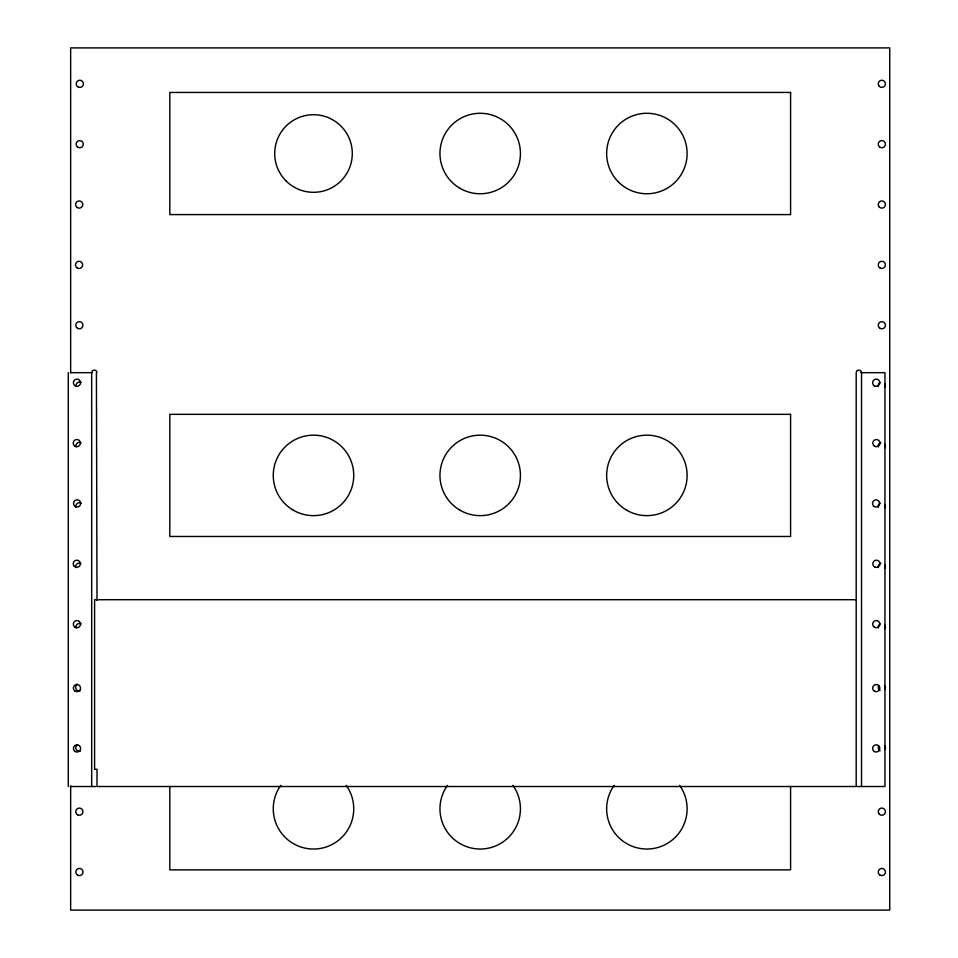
<?xml version="1.0" encoding="UTF-8"?>
<svg xmlns="http://www.w3.org/2000/svg" width="958" height="958" viewBox="0 0 958 958"><rect width="100%" height="100%" fill="white"/><g stroke="black" fill="none" stroke-linecap="round" stroke-linejoin="round"><path stroke-width="1.44" d="M856.201 599.708L94.591 599.708L94.591 769.274L96.998 769.274L96.998 786.518L856.201 786.518L856.201 372.662C856.069 369.249 861.649 369.249 861.529 372.662L861.529 786.518M70.413 372.662L92.243 372.662M96.411 372.662L96.998 600.235M860.955 372.662L884.941 372.662L884.941 786.518L857.53 786.518M70.413 786.518L95.668 786.518M96.998 372.662C97.129 369.249 91.549 369.249 91.681 372.662L91.681 786.518M790.59 786.446L790.59 869.864L169.806 869.864L169.806 786.446M70.653 372.722L70.653 47.9L889.742 47.9L889.742 910.1L70.653 910.1L70.653 785.859M68.258 372.662L68.258 786.518M346.209 785.356A40.236 40.236 0 0 1 340.353 838.753A40.236 40.236 0 0 1 286.646 838.753A40.236 40.236 0 0 1 280.79 785.356M512.901 785.356A40.236 40.236 0 0 1 507.045 838.753A40.236 40.236 0 0 1 453.338 838.753A40.236 40.236 0 0 1 447.482 785.356M679.593 785.356A40.236 40.236 0 0 1 673.737 838.753A40.236 40.236 0 0 1 620.03 838.753A40.236 40.236 0 0 1 614.174 785.356M80.125 690.838A3.593 3.593 0 0 1 77.394 684.251M75.957 446.883A3.593 3.593 0 0 1 81.226 442.836M76.089 386.529A3.593 3.593 0 0 1 81.346 382.481M80.244 751.192A3.593 3.593 0 0 1 77.514 744.606M75.91 507.237A3.593 3.593 0 0 1 81.167 503.19M75.73 567.591A3.593 3.593 0 0 1 80.999 563.543M76.041 627.945A3.593 3.593 0 0 1 81.31 623.898M884.952 745.923A3.593 3.593 0 0 1 884.952 749.515M880.043 750.832A3.593 3.593 0 0 1 878.725 745.923M884.952 685.569A3.593 3.593 0 0 1 884.952 689.161M880.043 690.479A3.593 3.593 0 0 1 878.725 685.569M884.952 625.215A3.593 3.593 0 0 1 884.952 628.807M878.366 627.945A3.593 3.593 0 0 1 880.043 623.898M884.952 564.861A3.593 3.593 0 0 1 884.952 568.453M878.366 567.591A3.593 3.593 0 0 1 880.905 563.184M884.952 504.507A3.593 3.593 0 0 1 884.952 508.099M878.366 507.237A3.593 3.593 0 0 1 880.043 503.19M884.952 444.153A3.593 3.593 0 0 1 884.952 447.745M878.366 446.883A3.593 3.593 0 0 1 880.905 442.476M884.952 383.799A3.593 3.593 0 0 1 884.952 387.391M878.366 386.529A3.593 3.593 0 0 1 880.043 382.481M790.59 92.447L169.806 92.447L169.806 214.592L790.59 214.592L790.59 92.447M790.59 414.335L169.806 414.335L169.806 536.48L790.59 536.48L790.59 414.335M286.071 180.954A38.799 38.799 0 0 0 350.975 163.567A38.799 38.799 0 0 0 303.458 116.038A38.799 38.799 0 0 0 286.071 180.954M293.387 510.255A40.236 40.236 0 0 0 353.741 475.408A40.236 40.236 0 0 0 293.387 440.56A40.236 40.236 0 0 0 293.387 510.255M626.771 510.255A40.236 40.236 0 0 0 687.125 475.408A40.236 40.236 0 0 0 626.771 440.56A40.236 40.236 0 0 0 626.771 510.255M77.61 875.133A3.593 3.593 0 0 0 82.999 872.02A3.593 3.593 0 0 0 77.61 868.906A3.593 3.593 0 0 0 77.61 875.133M77.55 814.779A3.593 3.593 0 0 0 82.939 811.665A3.593 3.593 0 0 0 77.55 808.552A3.593 3.593 0 0 0 77.55 814.779M77.574 328.354A3.593 3.593 0 0 0 82.963 325.241A3.593 3.593 0 0 0 77.574 322.127A3.593 3.593 0 0 0 77.574 328.354M76.652 207.072A3.593 3.593 0 0 0 82.663 205.467A3.593 3.593 0 0 0 78.257 201.06A3.593 3.593 0 0 0 76.652 207.072M77.933 147.292A3.593 3.593 0 0 0 83.322 144.179A3.593 3.593 0 0 0 77.933 141.065A3.593 3.593 0 0 0 77.933 147.292M77.263 268A3.593 3.593 0 0 0 82.651 264.887A3.593 3.593 0 0 0 77.263 261.774A3.593 3.593 0 0 0 77.263 268M78.029 86.938A3.593 3.593 0 0 0 83.418 83.825A3.593 3.593 0 0 0 78.029 80.712A3.593 3.593 0 0 0 78.029 86.938M880.043 875.133A3.593 3.593 0 0 0 885.432 872.02A3.593 3.593 0 0 0 880.043 868.906A3.593 3.593 0 0 0 880.043 875.133M879.3 814.204A3.593 3.593 0 0 0 885.312 812.6A3.593 3.593 0 0 0 880.905 808.193A3.593 3.593 0 0 0 879.3 814.204M880.043 328.354A3.593 3.593 0 0 0 885.432 325.241A3.593 3.593 0 0 0 880.043 322.127A3.593 3.593 0 0 0 880.043 328.354M880.043 268A3.593 3.593 0 0 0 885.432 264.887A3.593 3.593 0 0 0 880.043 261.774A3.593 3.593 0 0 0 880.043 268M879.3 207.072A3.593 3.593 0 0 0 885.312 205.467A3.593 3.593 0 0 0 880.905 201.06A3.593 3.593 0 0 0 879.3 207.072M880.043 147.292A3.593 3.593 0 0 0 885.432 144.179A3.593 3.593 0 0 0 880.043 141.065A3.593 3.593 0 0 0 880.043 147.292M879.3 86.364A3.593 3.593 0 0 0 885.312 84.759A3.593 3.593 0 0 0 880.905 80.352A3.593 3.593 0 0 0 879.3 86.364M460.079 510.255A40.236 40.236 0 0 0 520.433 475.408A40.236 40.236 0 0 0 460.079 440.56A40.236 40.236 0 0 0 460.079 510.255M618.437 181.972A40.236 40.236 0 0 0 685.748 163.938A40.236 40.236 0 0 0 636.471 114.649A40.236 40.236 0 0 0 618.437 181.972M460.079 188.367A40.236 40.236 0 0 0 520.433 153.519A40.236 40.236 0 0 0 460.079 118.672A40.236 40.236 0 0 0 460.079 188.367M874.606 566.896A3.593 3.593 0 0 0 879.995 563.783A3.593 3.593 0 0 0 874.606 560.669A3.593 3.593 0 0 0 874.606 566.896M874.283 506.543A3.593 3.593 0 0 0 879.672 503.429A3.593 3.593 0 0 0 874.283 500.316A3.593 3.593 0 0 0 874.283 506.543M874.594 446.189A3.593 3.593 0 0 0 879.983 443.075A3.593 3.593 0 0 0 874.594 439.962A3.593 3.593 0 0 0 874.594 446.189M874.426 385.834A3.593 3.593 0 0 0 879.815 382.721A3.593 3.593 0 0 0 874.426 379.608A3.593 3.593 0 0 0 874.426 385.834M874.45 691.197A3.593 3.593 0 0 0 879.839 688.084A3.593 3.593 0 0 0 874.45 684.97A3.593 3.593 0 0 0 874.45 691.197M874.486 627.25A3.593 3.593 0 0 0 879.875 624.137A3.593 3.593 0 0 0 874.486 621.024A3.593 3.593 0 0 0 874.486 627.25M874.391 751.551A3.593 3.593 0 0 0 879.779 748.438A3.593 3.593 0 0 0 874.391 745.324A3.593 3.593 0 0 0 874.391 751.551M74.257 566.322A3.593 3.593 0 0 0 80.268 564.717A3.593 3.593 0 0 0 75.874 560.31A3.593 3.593 0 0 0 74.257 566.322M75.323 506.543A3.593 3.593 0 0 0 80.712 503.429A3.593 3.593 0 0 0 75.323 500.316A3.593 3.593 0 0 0 75.323 506.543M75.011 446.189A3.593 3.593 0 0 0 80.4 443.075A3.593 3.593 0 0 0 75.011 439.962A3.593 3.593 0 0 0 75.011 446.189M75.191 385.834A3.593 3.593 0 0 0 80.58 382.721A3.593 3.593 0 0 0 75.191 379.608A3.593 3.593 0 0 0 75.191 385.834M75.155 691.197A3.593 3.593 0 0 0 80.544 688.084A3.593 3.593 0 0 0 75.155 684.97A3.593 3.593 0 0 0 75.155 691.197M75.119 627.25A3.593 3.593 0 0 0 80.508 624.137A3.593 3.593 0 0 0 75.119 621.024A3.593 3.593 0 0 0 75.119 627.25M75.227 751.551A3.593 3.593 0 0 0 80.616 748.438A3.593 3.593 0 0 0 75.227 745.324A3.593 3.593 0 0 0 75.227 751.551"/></g></svg>
